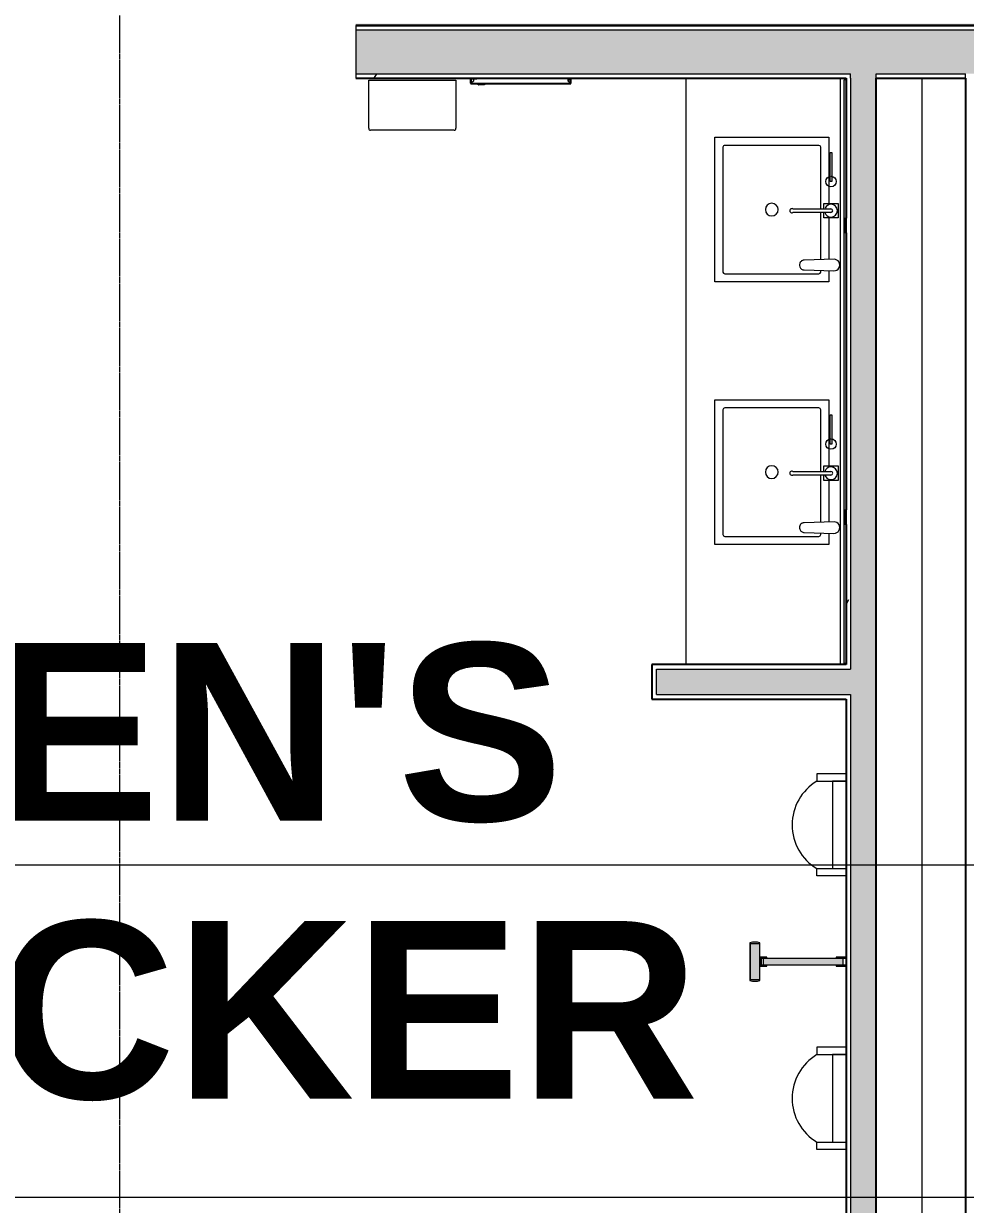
# Model space of a CAD drawing. Header units: inches. Extents: x 25369 to 33161, y -23509 to -20274.
# Drawn here: x 31317.8 to 31447, y -22589.6 to -22427.7 of the extents above; entities that cross this region are included whole.
import ezdxf

# ---------------------------------------------------------------- set-up
doc = ezdxf.new("R2010")
doc.units = ezdxf.units.IN
doc.header["$MEASUREMENT"] = 0
doc.linetypes.add('Grid Line 1_2_', pattern=[0.875, 0.5, -0.125, 0.125, -0.125])
for name, color, linetype, lineweight in [('A-AREA', 32, 'Continuous', 9), ('A-GENM', 13, 'Continuous', 9), ('A-WALL', 113, 'Continuous', 9), ('A-WALL-PATT', 111, 'Continuous', 25), ('G-ANNO-SYMB', 111, 'Continuous', 9), ('I-WALL', 2, 'Continuous', 9), ('M-AREA-IDEN', 171, 'Continuous', 9), ('P-SANR-FIXT', 6, 'Continuous', 9), ('Q-CASE', 31, 'Continuous', 9), ('Q-SPCQ', 91, 'Continuous', 9), ('S-GRID', 1, 'Continuous', 9)]:
    doc.layers.add(name, color=color, linetype=linetype, lineweight=lineweight)
doc.styles.add('Arial_B', font='arialbd.ttf', dxfattribs={"height": 24.354149})
pattern_1 = [(0, (5929.126, 0), (61.44, 15.36), [2.534, -43.546, 2.534, -43.546, -245.76]), (0, (5929.126, 0), (61.44, 15.36), [-92.16, 2.534, -89.626, 2.534, -43.546, -107.52]), (0, (5929.126, 0), (61.44, 15.36), [-230.4, 2.534, -28.186, 2.534, -74.266]), (120, (5952.166, 7.68), (-44.02215, 45.528601), [2.534, -43.546, 2.534, -43.546, -245.76]), (120, (5952.166, 7.68), (-44.02215, 45.528601), [-92.16, 2.534, -89.626, 2.534, -43.546, -107.52]), (120, (5952.166, 7.68), (-44.02215, 45.528601), [-230.4, 2.534, -28.186, 2.534, -74.266]), (240, (5959.846, 38.4), (-17.41785, -60.888601), [2.534, -43.546, 2.534, -43.546, -245.76]), (240, (5959.846, 38.4), (-17.41785, -60.888601), [-92.16, 2.534, -89.626, 2.534, -43.546, -107.52]), (240, (5959.846, 38.4), (-17.41785, -60.888601), [-230.4, 2.534, -28.186, 2.534, -74.266])]

# ---------------------------------------------------------------- blocks, each defined once
blk = doc.blocks.new('Urinal-Wall-3D - Urinal-Wall-3D-23375-Overall Floor Plan')
at = {"layer": 'P-SANR-FIXT', "color": 7}
for p, q in [((-11.29, 2.06), (-11.29, 6.06)), ((-11.29, 6.06), (-10.29, 6.06)), ((-10.29, 6.06), (-10.29, 2.06)), ((2.73, 6.06), (1.71, 6.06)), ((1.71, 6.06), (1.71, 2.06)), ((2.73, 2.06), (2.73, 6.06)), ((1.71, 3.91), (-10.29, 3.91)), ((-10.29, 3.91), (-10.29, 2.06)), ((1.71, 2.06), (1.71, 3.91))]:
    blk.add_line(p, q, dxfattribs=at)
blk.add_arc((-4.29, 2.46), 7, 31.0027, 148.9973, dxfattribs=at)
blk = doc.blocks.new('Partition-Floor_Braced_Urinal_Screen-Bradley_Corp-St__Stl - 11_ x 42_ Urinal Screen-283502-Overall Floor Plan')
at = {"layer": 'Q-SPCQ'}
h = blk.add_hatch(color=50, dxfattribs=at)
h.paths.add_polyline_path([(0.6, -0.62), (0.5, -0.62), (0.5, -2), (0.6, -2), (0.6, -1)], flags=0)
h.paths.add_polyline_path([(-0.5, -0.62), (-0.6, -0.62), (-0.6, -2), (-0.5, -2), (-0.5, -1)], flags=0)
for color, points in [(8, [(0.5, -1), (-0.5, -1), (-0.5, -12), (0.5, -12)]), (9, [(2.68, -13.36), (2.68, -12.89), (2.58, -12.44), (2.5, -12.5), (2.5, -13.75), (-2.5, -13.75), (-2.5, -12.5), (-2.58, -12.44), (-2.68, -12.89), (-2.68, -13.36), (-2.58, -13.81), (2.58, -13.81)]), (8, [(2.5, -12.5), (-2.5, -12.5), (-2.5, -13.75), (2.5, -13.75)]), (8, [(0.6, -11.5), (0.5, -11.5), (0.5, -12.23), (-0.5, -12.23), (-0.5, -11.5), (-0.6, -11.5), (-0.6, -12.5), (0.6, -12.5), (0.6, -12)])]:
    blk.add_hatch(color=color, dxfattribs=at).paths.add_polyline_path(points, flags=0)
at = {"layer": 'Q-SPCQ', "color": 7}
for p, q in [((-0.6, -0.62), (-0.6, -2)), ((-0.5, -1), (-0.5, -0.62)), ((-0.5, -12), (-0.5, -1)), ((0.5, -1), (-0.5, -1)), ((0.5, -0.62), (0.5, -1)), ((0.5, -1), (0.5, -12)), ((0.6, -2), (0.6, -0.62)), ((-0.6, -2), (-0.5, -2)), ((0.5, -2), (0.6, -2)), ((-0.6, -12.44), (-2.58, -12.44)), ((-2.5, -12.5), (2.5, -12.5)), ((-2.5, -13.75), (-2.5, -12.5)), ((-0.5, -11.5), (-0.6, -11.5)), ((-0.6, -11.5), (-0.6, -12.5)), ((-0.5, -12.23), (-0.5, -12)), ((-0.5, -12), (0.5, -12)), ((0.5, -12.23), (-0.5, -12.23)), ((0.6, -11.5), (0.5, -11.5)), ((0.5, -12), (0.5, -12.23)), ((0.6, -12.5), (0.6, -11.5)), ((2.58, -12.44), (0.6, -12.44)), ((2.5, -12.5), (2.5, -13.75)), ((-2.58, -13.81), (2.58, -13.81)), ((2.5, -13.75), (-2.5, -13.75))]:
    blk.add_line(p, q, dxfattribs=at)
for centre, start, end in [((-0.39, -13.13), 162.6194, 197.3806), ((0.39, -13.13), 342.6194, 17.3806)]:
    blk.add_arc(centre, 2.3, start, end, dxfattribs=at)
blk = doc.blocks.new('Soap_Dispenser-TOTO-TES1ADC-05 - Polished Chrome-162828-Overall Floor Plan')
at = {"layer": 'A-GENM', "color": 7}
for p, q in [((-0.79, 0), (-0.66, -4.1)), ((0.66, -4.1), (0.79, -0.03))]:
    blk.add_line(p, q, dxfattribs=at)
blk.add_arc((0, 0), 0.791, 358.1479, 179.999, dxfattribs=at)
blk.add_open_spline([(-0.66, -4.1), (-0.66, -4.15), (-0.65, -4.25), (-0.6, -4.4), (-0.51, -4.53), (-0.35, -4.67), (-0.08, -4.76), (0.21, -4.73), (0.42, -4.61), (0.56, -4.47), (0.65, -4.29), (0.66, -4.16), (0.66, -4.1)], degree=3, knots=[0, 0, 0, 0, 0.076923, 0.153846, 0.230769, 0.307692, 0.461538, 0.615385, 0.711538, 0.807692, 0.903846, 1, 1, 1, 1], dxfattribs=at)
blk = doc.blocks.new('Dispenser_Disposal-Paper-Frost_Products_LTD_-Recessed-400A - Steel-Stainless-37173-Overall Floor Plan')
at = {"layer": 'Q-SPCQ', "color": 10, "lineweight": 13}
for p, q in [((25450.02, -22435.86), (25450.02, -22435.26)), ((25450.02, -22435.26), (25450.87, -22435.26)), ((25450.09, -22435.26), (25450.09, -22435.94)), ((25450.18, -22435.21), (25450.18, -22435.18)), ((25450.83, -22435.21), (25450.18, -22435.21)), ((25463.34, -22435.26), (25450.39, -22435.26)), ((25450.39, -22435.26), (25450.39, -22435.55)), ((25451.1, -22435.2), (25450.87, -22435.2)), ((25450.87, -22435.26), (25450.87, -22435.2)), ((25450.9, -22435.26), (25450.9, -22435.2)), ((25451.17, -22435.26), (25451.1, -22435.2)), ((25451.55, -22435.18), (25451.55, -22435.26)), ((25451.83, -22435.26), (25451.83, -22435.18)), ((25463.15, -22435.21), (25462.98, -22435.21)), ((25463.15, -22435.21), (25463.65, -22435.21)), ((25463.15, -22435.25), (25463.15, -22435.21)), ((25463.6, -22435.25), (25463.15, -22435.25)), ((25463.39, -22435.31), (25463.39, -22435.56)), ((25463.39, -22435.55), (25463.39, -22435.33)), ((25463.39, -22435.33), (25463.72, -22435.33)), ((25463.63, -22435.18), (25463.63, -22435.21)), ((25463.65, -22435.18), (25463.65, -22435.21)), ((25463.69, -22435.94), (25463.69, -22435.33)), ((25463.72, -22435.28), (25463.72, -22435.33)), ((25463.72, -22435.33), (25463.76, -22435.33)), ((25463.76, -22435.33), (25463.76, -22435.86)), ((25450.02, -22435.86), (25463.69, -22435.86)), ((25450.39, -22435.55), (25450.09, -22435.86)), ((25450.09, -22435.94), (25463.69, -22435.94)), ((25451.06, -22435.94), (25450.09, -22435.94)), ((25451.06, -22436.07), (25451.06, -22435.94)), ((25451.93, -22436.07), (25451.06, -22436.07)), ((25451.91, -22436.09), (25451.08, -22436.09)), ((25463.69, -22435.94), (25451.93, -22435.94)), ((25451.93, -22435.94), (25451.93, -22436.07)), ((25463.69, -22435.86), (25463.39, -22435.56)), ((25463.69, -22435.86), (25463.77, -22435.86))]:
    blk.add_line(p, q, dxfattribs=at)
for centre, radius, start, end in [((25450.83, -22435.15), 0.0665, 270, 0), ((25450.83, -22435.15), 0.0665, 270, 312.1544), ((25462.98, -22435.15), 0.0665, 180, 270), ((25463.34, -22435.31), 0.05, 0, 90), ((25463.65, -22435.28), 0.0625, 153.896, 233.1301), ((25463.65, -22435.28), 0.0625, 302.4117, 90.0728), ((25463.65, -22435.28), 0.0625, 359.8391, 90), ((25450.09, -22435.86), 0.0768, 180, 270), ((25450.09, -22435.86), 0.029, 180, 270), ((25451.08, -22436.07), 0.02, 180, 270), ((25451.91, -22436.07), 0.02, 270, 0), ((25463.69, -22435.86), 0.0763, 270, 0)]:
    blk.add_arc(centre, radius, start, end, dxfattribs=at)
blk = doc.blocks.new('Faucet-Lavatory-Zurn-Z6920XL - Z6920-XL-ADM2-H4-162876-Overall Floor Plan')
at = {"layer": 'P-SANR-FIXT'}
for p, q in [((-0.25, 0), (-0.25, 5.25)), ((0.25, 5.25), (0.25, 0)), ((-1, 1), (-0.25, 1)), ((-1, -1), (-1, 1)), ((0.33, 1), (1, 1)), ((1, 1), (1, -1)), ((4, 0.12), (8, 0.12)), ((4, -0.12), (4, 0.12)), ((8, 0.12), (8, -0.12)), ((1, -1), (-1, -1)), ((8, -0.12), (4, -0.12))]:
    blk.add_line(p, q, dxfattribs=at)
blk.add_circle((4, 0), 0.719, dxfattribs=at)
for centre, radius, start, end in [((0, 5.37), 0.281, 332.734, 207.266), ((0, 0), 0.875, 107.1429, 180), ((0, 0), 0.875, 360, 67.0864), ((0, 0), 0.875, 180, 360), ((0, 0), 0.25, 180, 0)]:
    blk.add_arc(centre, radius, start, end, dxfattribs=at)
blk = doc.blocks.new('Bradley-Washroom_Accessories-Mirrors-747_Standard - 60_ x 36_ _ BradEX-205488-Overall Floor Plan')
at = {"layer": 'Q-SPCQ'}
h = blk.add_hatch(color=7, dxfattribs=at)
h.paths.add_polyline_path([(25501.52, -22515.37), (25501.52, -22496.37), (25501.27, -22496.37), (25501.27, -22515.37)], flags=0)
h.paths.add_polyline_path([(25501.27, -22494.37), (25501.52, -22494.37), (25501.52, -22456.37), (25501.27, -22456.37), (25501.27, -22491.73)], flags=0)
h.paths.add_polyline_path([(25501.52, -22454.37), (25501.52, -22435.37), (25501.27, -22435.37), (25501.27, -22454.37)], flags=0)
for points in [[(25501.52, -22456.37), (25501.52, -22454.37), (25501.23, -22454.37), (25501.23, -22456.37)], [(25501.52, -22496.37), (25501.52, -22494.37), (25501.23, -22494.37), (25501.23, -22496.37)]]:
    blk.add_hatch(color=9, dxfattribs=at).paths.add_polyline_path(points, flags=0)
at = {"layer": 'Q-SPCQ', "color": 7}
for p, q in [((25501.27, -22454.37), (25501.27, -22435.37)), ((25501.52, -22435.37), (25501.27, -22435.37)), ((25501.52, -22435.37), (25501.52, -22454.37)), ((25501.23, -22454.37), (25501.52, -22454.37)), ((25501.23, -22454.37), (25501.23, -22456.37)), ((25501.52, -22454.37), (25501.52, -22456.37)), ((25501.52, -22456.37), (25501.23, -22456.37)), ((25501.27, -22494.37), (25501.27, -22456.37)), ((25501.52, -22456.37), (25501.52, -22494.37)), ((25501.23, -22494.37), (25501.52, -22494.37)), ((25501.23, -22494.37), (25501.23, -22496.37)), ((25501.52, -22494.37), (25501.52, -22496.37)), ((25501.52, -22496.37), (25501.23, -22496.37)), ((25501.27, -22515.37), (25501.27, -22496.37)), ((25501.52, -22496.37), (25501.52, -22515.37)), ((25501.27, -22515.37), (25501.52, -22515.37))]:
    blk.add_line(p, q, dxfattribs=at)
blk = doc.blocks.new('Counter Top - 24_ Depth-179606-Overall Floor Plan')
at = {"layer": 'Q-CASE', "color": 7}
for p, q in [((33.11, -0.75), (-47.26, -0.75)), ((-47.26, -22), (33.11, -22))]:
    blk.add_line(p, q, dxfattribs=at)
blk = doc.blocks.new('Faucet-Lavatory-Zurn-Z6920XL - Z6920-XL-ADM2-H4-V61-Overall Floor Plan')
at = {"layer": 'P-SANR-FIXT'}
for p, q in [((-0.25, 0), (-0.25, 5.25)), ((0.25, 5.25), (0.25, 0)), ((-1, 1), (-0.25, 1)), ((-1, -1), (-1, 1)), ((0.25, 1), (1, 1)), ((1, 1), (1, -1)), ((4, 0.12), (8, 0.12)), ((4, -0.12), (4, 0.12)), ((8, 0.12), (8, -0.12)), ((1, -1), (-1, -1)), ((8, -0.12), (4, -0.12))]:
    blk.add_line(p, q, dxfattribs=at)
blk.add_circle((4, 0), 0.719, dxfattribs=at)
for centre, radius, start, end in [((0, 5.37), 0.281, 332.734, 207.266), ((0, 0), 0.875, 107.1429, 180), ((0, 0), 0.875, 360, 72.8571), ((0, 0), 0.875, 180, 360), ((0, 0), 0.25, 180, 0)]:
    blk.add_arc(centre, radius, start, end, dxfattribs=at)
blk = doc.blocks.new('Sink-Under_Counter-Kohler-2882 - White-191670-Overall Floor Plan')
at = {"layer": 'P-SANR-FIXT', "color": 7}
for p, q in [((-9.91, -7.81), (-9.91, 7.81)), ((-9.91, 7.81), (-0.85, 7.81)), ((-0.18, 6.71), (-8.56, 6.71)), ((6.87, 6.71), (0.4, 6.71)), ((1.15, 7.81), (6.83, 7.81)), ((8.56, 6.71), (8.33, 6.71)), ((8.37, 7.81), (9.91, 7.81)), ((9.91, 7.81), (9.91, -7.81)), ((-8.81, 6.46), (-8.81, -6.46)), ((8.81, -6.46), (8.81, 6.46)), ((9.91, -7.81), (-9.91, -7.81)), ((-8.56, -6.71), (8.56, -6.71))]:
    blk.add_line(p, q, dxfattribs=at)
for centre, radius, start, end in [((-8.56, 6.46), 0.25, 90, 180), ((8.56, 6.46), 0.25, 360, 90), ((0, 0), 0.875, 360, 180), ((0, 0), 0.875, 180, 360), ((-8.56, -6.46), 0.25, 180, 270), ((8.56, -6.46), 0.25, 270, 360)]:
    blk.add_arc(centre, radius, start, end, dxfattribs=at)
blk = doc.blocks.new('Sink-Under_Counter-Kohler-2882 - White-V70-Overall Floor Plan')
at = {"layer": 'P-SANR-FIXT', "color": 7}
for p, q in [((-9.91, -7.81), (-9.91, 7.81)), ((-9.91, 7.81), (-0.85, 7.81)), ((-0.1, 6.71), (-8.56, 6.71)), ((6.87, 6.71), (0.4, 6.71)), ((1.15, 7.81), (6.83, 7.81)), ((8.56, 6.71), (8.33, 6.71)), ((8.37, 7.81), (9.91, 7.81)), ((9.91, 7.81), (9.91, -7.81)), ((-8.81, 6.46), (-8.81, -6.46)), ((8.81, -6.46), (8.81, 6.46)), ((9.91, -7.81), (-9.91, -7.81)), ((-8.56, -6.71), (8.56, -6.71))]:
    blk.add_line(p, q, dxfattribs=at)
for centre, radius, start, end in [((-8.56, 6.46), 0.25, 90, 180), ((8.56, 6.46), 0.25, 360, 90), ((0, 0), 0.875, 360, 180), ((0, 0), 0.875, 180, 360), ((-8.56, -6.46), 0.25, 180, 270), ((8.56, -6.46), 0.25, 270, 360)]:
    blk.add_arc(centre, radius, start, end, dxfattribs=at)
blk = doc.blocks.new('Hand_Dryer-Excel_Dryer-XLERATOR_Unit - Not a Type - Load Type Catalog-357530-Overall Floor Plan')
at = {"layer": 'Q-SPCQ', "color": 7}
for p, q in [((25590.61, -22442.03), (25590.61, -22435.43)), ((25590.61, -22435.43), (25602.55, -22435.43)), ((25602.55, -22435.43), (25602.55, -22442.03)), ((25602.3, -22442.3), (25590.86, -22442.3))]:
    blk.add_line(p, q, dxfattribs=at)
for centre, start, end in [((25590.86, -22442.05), 175.9748, 270), ((25602.3, -22442.05), 270, 4.0252)]:
    blk.add_arc(centre, 0.251, start, end, dxfattribs=at)
blk = doc.blocks.new('Locker Rooms and Restrooms_rvt-2-Overall Floor Plan')
at = {"layer": 'A-WALL-PATT', "lineweight": 9}
h = blk.add_hatch(dxfattribs=at)
h.set_pattern_fill('FP_15', style=0, pattern_type=2)
h.set_pattern_definition(pattern_1)
h.paths.add_polyline_path([(25591.93, -22428.55), (25609.52, -22428.55), (25609.52, -22427.93), (25434.27, -22427.93), (25434.27, -22428.55), (25556.84, -22428.55)], flags=0)
h = blk.add_hatch(dxfattribs=at)
h.set_pattern_fill('FP_15', style=0, pattern_type=2)
h.set_pattern_definition(pattern_1)
h.paths.add_polyline_path([(25501.52, -22435.18), (25502.14, -22435.18), (25502.14, -22434.55), (25434.27, -22434.55), (25434.27, -22435.18), (25486.65, -22435.18)], flags=0)
h.paths.add_polyline_path([(25609.52, -22435.18), (25609.52, -22434.55), (25521.39, -22434.55), (25521.39, -22435.18), (25591.93, -22435.18)], flags=0)
h.paths.add_polyline_path([(25505.64, -22435.18), (25517.89, -22435.18), (25517.89, -22434.55), (25505.64, -22434.55)], flags=0)
h = blk.add_hatch(dxfattribs=at)
h.set_pattern_fill('FP_15', style=0, pattern_type=2)
h.set_pattern_definition(pattern_1)
h.paths.add_polyline_path([(25501.52, -22691.3), (25502.14, -22691.3), (25502.14, -22519.68), (25501.52, -22519.68), (25501.52, -22685.4)], flags=0)
h.paths.add_polyline_path([(25501.52, -22516.18), (25502.14, -22516.18), (25502.14, -22435.18), (25501.52, -22435.18), (25501.52, -22515.55)], flags=0)
at = {"layer": 'I-WALL'}
for color, points in [(8, [(25609.77, -22427.93), (25609.77, -22427.68), (25434.27, -22427.68), (25434.27, -22427.93), (25609.52, -22427.93)]), (9, [(25502.14, -22695.43), (25505.64, -22695.43), (25505.64, -22434.55), (25502.14, -22434.55), (25502.14, -22695.08)])]:
    blk.add_hatch(color=color, dxfattribs=at).paths.add_polyline_path(points, flags=0)
at = {"layer": 'I-WALL', "lineweight": 5}
for points in [[(25609.52, -22434.55), (25609.52, -22428.55), (25434.27, -22428.55), (25434.27, -22434.55), (25591.93, -22434.55)], [(25502.14, -22519.68), (25502.14, -22516.18), (25475.52, -22516.18), (25475.52, -22519.68), (25501.52, -22519.68)]]:
    blk.add_hatch(color=254, dxfattribs=at).paths.add_polyline_path(points, flags=0)
at = {"layer": 'A-WALL', "color": 7}
for p, q in [((25434.27, -22427.93), (25434.27, -22428.55)), ((25434.27, -22428.55), (25609.52, -22428.55)), ((25434.27, -22428.55), (25434.27, -22434.55)), ((25434.27, -22434.55), (25434.27, -22435.18)), ((25434.27, -22434.55), (25502.14, -22434.55)), ((25502.14, -22435.18), (25502.14, -22434.55)), ((25502.14, -22435.18), (25502.14, -22516.18)), ((25505.64, -22435.18), (25505.64, -22434.55)), ((25505.64, -22434.55), (25517.89, -22434.55)), ((25517.89, -22435.18), (25517.89, -22434.55)), ((25475.52, -22519.68), (25475.52, -22516.18)), ((25475.52, -22516.18), (25501.52, -22516.18)), ((25501.52, -22516.18), (25502.14, -22516.18)), ((25475.52, -22519.68), (25501.52, -22519.68)), ((25501.52, -22519.68), (25502.14, -22519.68)), ((25502.14, -22519.68), (25502.14, -22691.3))]:
    blk.add_line(p, q, dxfattribs=at)
at = {"layer": 'I-WALL', "color": 250, "lineweight": 25}
for p, q in [((25609.52, -22427.93), (25434.27, -22427.93)), ((25434.27, -22427.93), (25609.52, -22427.93)), ((25434.27, -22435.18), (25501.52, -22435.18)), ((25501.52, -22435.18), (25501.52, -22454.37)), ((25505.64, -22695.43), (25505.64, -22435.18)), ((25505.64, -22435.18), (25517.89, -22435.18)), ((25517.89, -22435.18), (25517.89, -22695.43)), ((25501.52, -22456.37), (25501.52, -22494.37)), ((25501.52, -22496.37), (25501.52, -22515.55)), ((25501.52, -22515.55), (25474.89, -22515.55)), ((25474.89, -22515.55), (25474.89, -22516.18)), ((25474.89, -22516.18), (25474.89, -22519.68)), ((25474.89, -22519.68), (25474.89, -22520.3)), ((25474.89, -22520.3), (25501.52, -22520.3)), ((25501.52, -22520.3), (25501.52, -22691.3))]:
    blk.add_line(p, q, dxfattribs=at)
at = {"lineweight": 9}
for name, p in [('Dispenser_Disposal-Paper-Frost_Products_LTD_-Recessed-400A - Steel-Stainless-37173-Overall Floor Plan', (0, 0)), ('Hand_Dryer-Excel_Dryer-XLERATOR_Unit - Not a Type - Load Type Catalog-357530-Overall Floor Plan', (-154.56, 0)), ('Bradley-Washroom_Accessories-Mirrors-747_Standard - 60_ x 36_ _ BradEX-205488-Overall Floor Plan', (0, 0))]:
    blk.add_blockref(name, p, dxfattribs=at)
for name, p, rotation in [('Counter Top - 24_ Depth-179606-Overall Floor Plan', (25501.52, -22482.44), 269.9999999999997), ('Sink-Under_Counter-Kohler-2882 - White-191670-Overall Floor Plan', (25491.33, -22453.18), 270), ('Faucet-Lavatory-Zurn-Z6920XL - Z6920-XL-ADM2-H4-162876-Overall Floor Plan', (25499.45, -22453.33), 90.00000000000037), ('Soap_Dispenser-TOTO-TES1ADC-05 - Polished Chrome-162828-Overall Floor Plan', (25499.87, -22460.78), 269.9999999999698), ('Sink-Under_Counter-Kohler-2882 - White-V70-Overall Floor Plan', (25491.33, -22489.18), 270), ('Faucet-Lavatory-Zurn-Z6920XL - Z6920-XL-ADM2-H4-V61-Overall Floor Plan', (25499.45, -22489.33), 90.00000000000037), ('Soap_Dispenser-TOTO-TES1ADC-05 - Polished Chrome-162828-Overall Floor Plan', (25499.87, -22496.78), 269.9999999999595), ('Urinal-Wall-3D - Urinal-Wall-3D-23375-Overall Floor Plan', (25503.58, -22533.26), 90), ('Partition-Floor_Braced_Urinal_Screen-Bradley_Corp-St__Stl - 11_ x 42_ Urinal Screen-283502-Overall Floor Plan', (25502.14, -22556.3), 269.9999999999793), ('Urinal-Wall-3D - Urinal-Wall-3D-23375-Overall Floor Plan', (25503.58, -22570.76), 90)]:
    blk.add_blockref(name, p, dxfattribs=dict(at, rotation=rotation))

msp = doc.modelspace()

# ---------------------------------------------------------------- linework, layer by layer
at = {"layer": 'A-AREA'}
msp.add_line((31441.02, -22435.18), (31441.02, -22787.31), dxfattribs=at)
at = {"layer": 'G-ANNO-SYMB'}
msp.add_line((32512.73, -22588.63), (27922.79, -22588.63), dxfattribs=at)
at = {"layer": 'S-GRID', "linetype": 'Grid Line 1_2_'}
for p, q in [((31331.02, -23095.8), (31331.02, -20550.05)), ((31331.02, -23413.24), (31331.02, -20902.43)), ((32356.47, -22543.05), (27400.49, -22543.05)), ((32648.19, -22543.05), (27719.33, -22543.05))]:
    msp.add_line(p, q, dxfattribs=at)

# ---------------------------------------------------------------- block references
at = {"lineweight": 5}
msp.add_blockref('Locker Rooms and Restrooms_rvt-2-Overall Floor Plan', (5929.13, 0), dxfattribs=at)

# ---------------------------------------------------------------- texts
at = {"layer": 'M-AREA-IDEN', "insert": (31338.66, -22512.63), "char_height": 24.354, "width": 166.752, "attachment_point": 2, "line_spacing_factor": 0.938532, "style": 'Arial_B'}
msp.add_mtext("MEN'S\\PLOCKER", dxfattribs=at)

doc.saveas('drawing.dxf')
